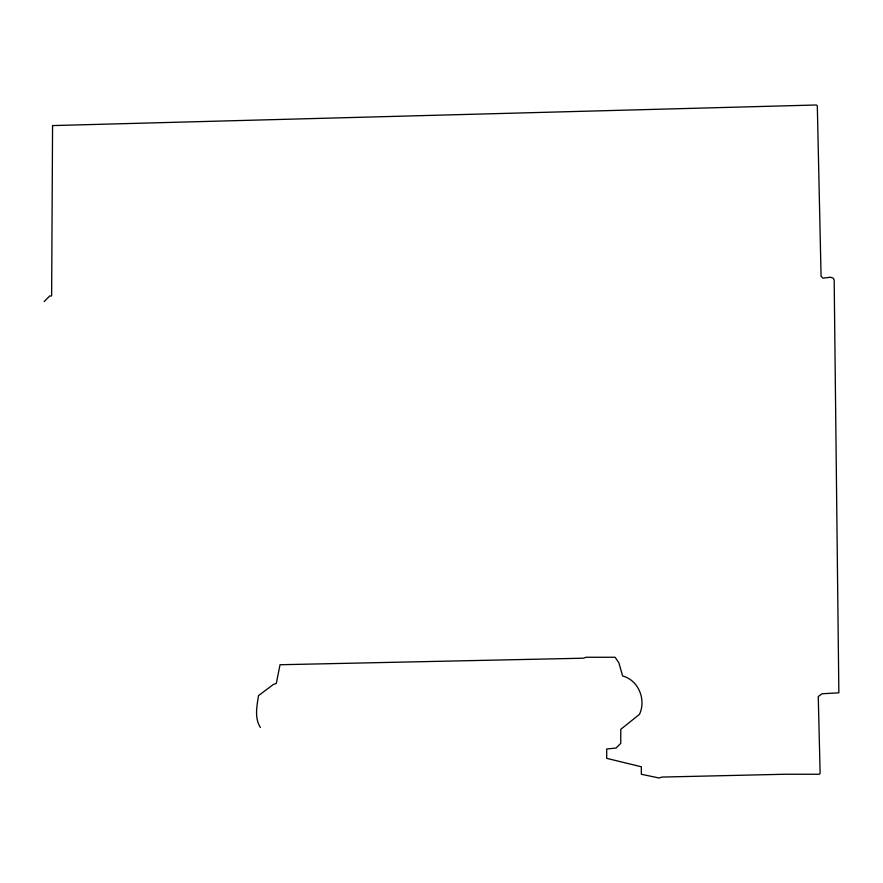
<?xml version="1.0" encoding="UTF-8"?>
<svg xmlns="http://www.w3.org/2000/svg" width="883" height="883" viewBox="0 0 883 883"><rect width="100%" height="100%" fill="white"/><g stroke="black" fill="none" stroke-linecap="round" stroke-linejoin="round"><path stroke-width="1.32" d="M44.15 301.567L49.768 295.948L51.633 295.948L52.572 125.585L816.389 104.989L817.316 105.927L821.069 276.291L822.934 278.156L830.428 277.229L833.232 278.156L834.17 280.032L838.85 692.824L821.996 693.762L818.254 696.577L820.13 773.331L819.192 774.259L784.557 774.259L661.941 777.073L659.126 778.011L641.345 774.259L641.345 766.775L606.709 758.354L606.709 748.994L616.069 748.056L620.749 743.376L620.749 729.336L639.469 714.358C646.312 699.932 638.74 680.263 622.625 675.981L618.884 662.879L615.131 657.261L586.113 657.261L583.31 658.199L280.032 664.744L276.291 683.464L273.476 684.402L258.498 695.638C256.942 706.014 254.293 717.945 260.375 727.46"/></g></svg>
